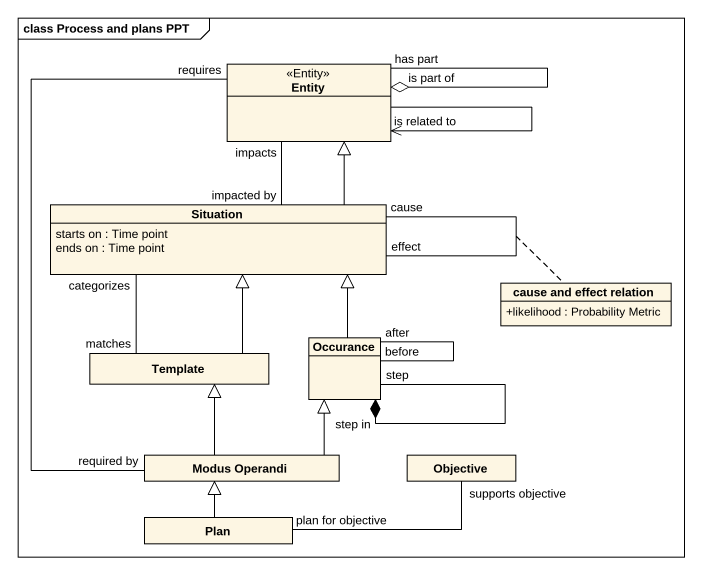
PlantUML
@startuml
mainframe class Process and plans PPT
hide circle
hide empty members
skinparam classAttributeIconSize 0
class "Entity" as Entity_ <<Entity>>
class Situation {
  starts on : Time point
  ends on : Time point
}
class "cause and effect relation" as cause_and_effect_relation {
  +likelihood : Probability Metric
}
class Occurance
class Template
class "Modus Operandi" as Modus_Operandi
class Objective
class Plan
Entity_ "is part of" o-- "has part" Entity_
Entity_ --> "is related to" Entity_
Situation -up-|> Entity_
Situation "impacted by" -up- "impacts" Entity_
Situation "effect" -- "cause" Situation
(Situation, Situation) .. cause_and_effect_relation
Occurance -up-|> Situation
Occurance "step in" *-- "step" Occurance
Occurance "before" -- "after" Occurance
Template "matches" -up- "categorizes" Situation
Template -up-|> Situation
Modus_Operandi "required by" -up- "requires" Entity_
Modus_Operandi -up-|> Occurance
Modus_Operandi -up-|> Template
Plan -up-|> Modus_Operandi
Plan "plan for objective" -right- "supports objective" Objective
@enduml
